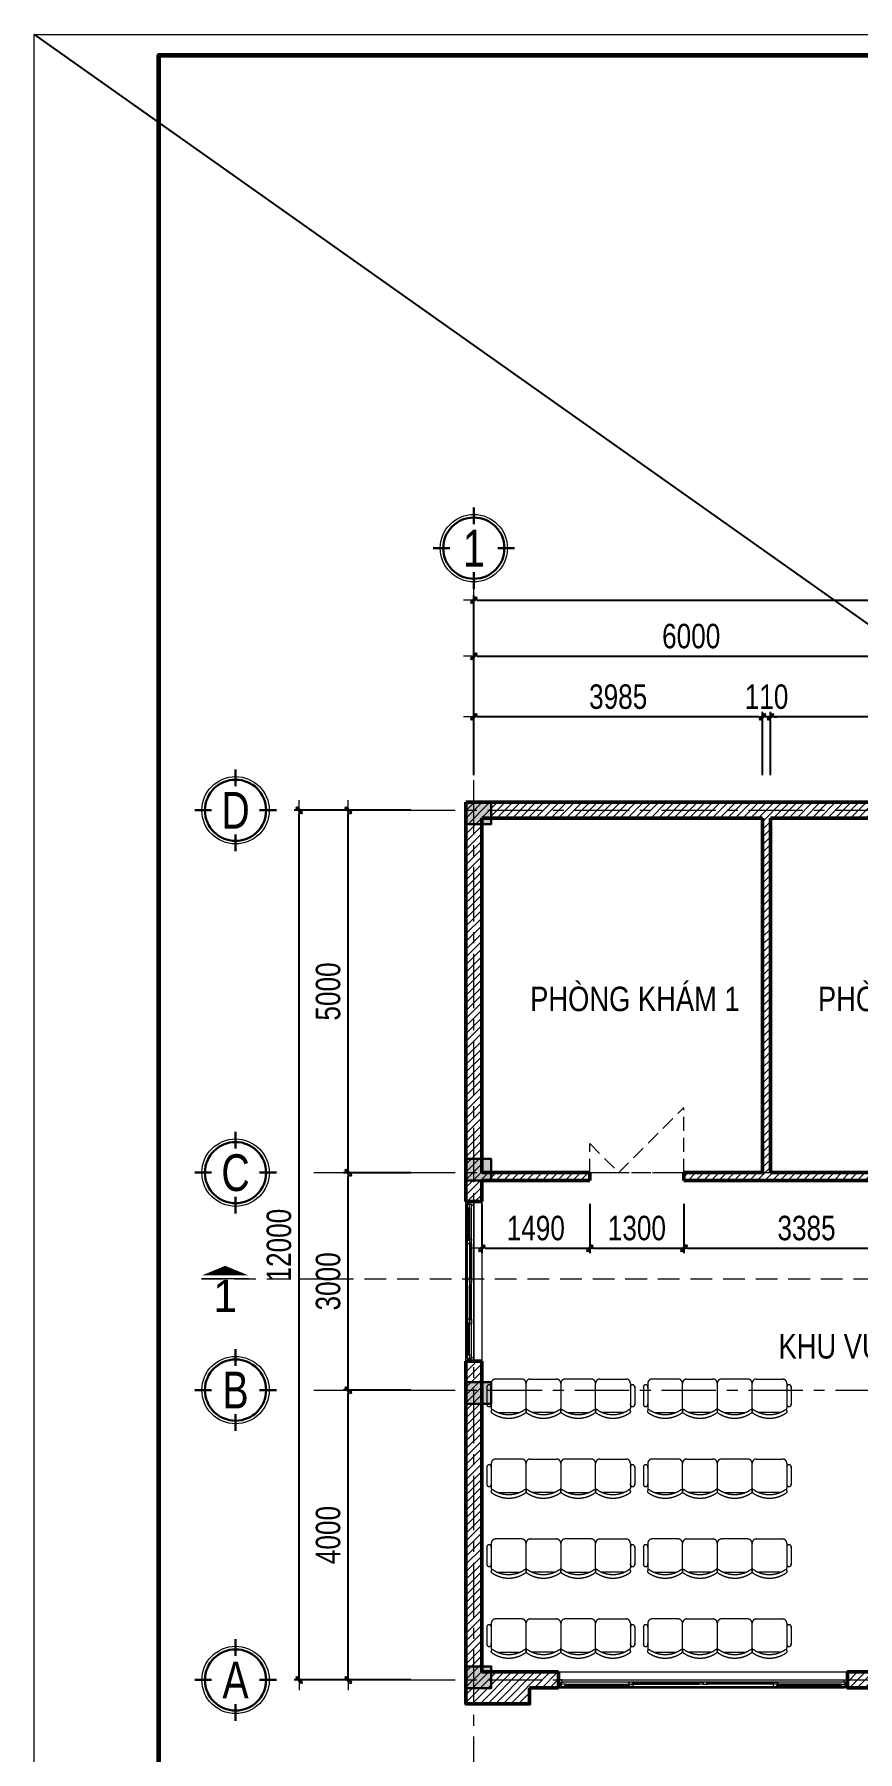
# Model space of a CAD drawing. Header units: millimetres. Extents: x 1109421 to 1726579, y -247837 to 144927.
# Drawn here: x 1541308 to 1552673, y -172402 to -148706 of the extents above; entities that cross this region are included whole.
import ezdxf
from ezdxf.enums import TextEntityAlignment as Align

# ---------------------------------------------------------------- set-up
doc = ezdxf.new("R2010")
doc.units = ezdxf.units.MM
doc.header["$LTSCALE"] = 600
doc.header["$MEASUREMENT"] = 0
for name, pattern in [('00_Hidden', [2.4, 1.6, -0.8]), ('CENTER', [2, 1.25, -0.25, 0.25, -0.25]), ('HIDDEN', [0.375, 0.25, -0.125])]:
    doc.linetypes.add(name, pattern=pattern)
doc.layers.get('0').update_dxf_attribs({"lineweight": 0})
doc.layers.get('Defpoints').update_dxf_attribs({"lineweight": 0})
for name, color, linetype, lineweight in [('0.15_Cua', 144, 'Continuous', 15), ('cat1', 30, 'Continuous', 50), ('cat2', 22, 'Continuous', 30), ('dim', 144, 'Continuous', 13), ('hatch1', 136, 'Continuous', 9), ('Khungten_LCDI', 7, 'Continuous', 25), ('LC ISO', 153, 'Continuous', 13), ('LC Khac', 4, 'Continuous', 9), ('LC MANH DUT', 35, 'HIDDEN', 5), ('LC Text1', 3, 'Continuous', 20), ('LC Text2', 7, 'Continuous', 25), ('Noi that', 35, 'Continuous', 9), ('thay1', 63, 'Continuous', 18), ('truc', 76, 'CENTER', 9)]:
    doc.layers.add(name, color=color, linetype=linetype, lineweight=lineweight)
doc.layers.add('KCS_Plotter', color=11, linetype='Continuous', plot=False)
doc.styles.add('EG 1', font='VHAVANB.TTF')
doc.styles.add('HOATBIF', font='hoatbif.shx', dxfattribs={"width": 0.8})
doc.styles.add('Khungten', font='VHAVAN.TTF', dxfattribs={"width": 0.9, "height": 5000})
doc.styles.add('LC 1', font='VHAVANB.TTF')
doc.styles.add('T2', font='VHARIAL.TTF', dxfattribs={"width": 0.8})
doc.styles.add('Tahoma', font='tahoma.ttf')
doc.styles.add('Title', font='VHBLACK.TTF')
doc.dimstyles.new('1-135', dxfattribs={"dimscale": 135, "dimtxt": 2.5, "dimasz": 0.35, "dimexe": 0.5, "dimexo": 0, "dimgap": 0.8, "dimtad": 1, "dimdec": 0, "dimzin": 0, "dimdsep": 46, "dimtxsty": 'HOATBIF', "dimblk1": 'DOT', "dimblk2": 'DOT', "dimsah": 1, "dimcen": -1, "dimdle": 1, "dimclrd": 256, "dimclre": 256, "dimclrt": 4, "dimadec": 3, "dimazin": 2, "dimtfac": 0.333333, "dimtdec": 0, "dimtix": 1, "dimtmove": 2, "dimatfit": 3, "dimldrblk": 'DOT', "dimfxl": 1, "dimtvp": 0.833333, "dimtolj": 1, "dimtzin": 0, "dimarcsym": 0})

# ---------------------------------------------------------------- blocks, each defined once
blk = doc.blocks.new('A$Cb3b0a436')
at = {"layer": 'Defpoints', "color": 0, "lineweight": 0}
blk.add_lwpolyline([(6.98, 0), (6.98, 297), (426.98, 297), (426.98, 0)], close=True, dxfattribs=at)
at = {"layer": 'Khungten_LCDI', "color": 5, "lineweight": 60}
blk.add_lwpolyline([(18.98, 2), (18.98, 295), (424.98, 295), (424.98, 2)], close=True, dxfattribs=at)
at = {"color": 7, "style": 'Khungten', "width": 0.8}
for tag, p in [('REVISION', (413.97, 41.04)), ('NGAYHT', (414.44, 32.41))]:
    blk.add_attdef(tag, text='', height=2, dxfattribs=at).set_placement(p, align=Align.CENTER)
at = {"layer": 'LC Text1', "style": 'Title', "width": 1.485915}
for tag, p, p2 in [('TENBANVE1', (388.11, 59.64), (422.38, 59.64)), ('TENBANVE2', (388.11, 52.88), (422.38, 52.88))]:
    blk.add_attdef(tag, text='', height=2.5, dxfattribs=at).set_placement(p, p2, align=Align.FIT)
at = {"layer": 'LC Text1', "style": 'Title', "width": 0.7}
blk.add_attdef('SOBANVE', text='', height=2.5, dxfattribs=at).set_placement((414.6, 9.54), align=Align.CENTER)
blk = doc.blocks.new('dfdfdffđ')
at = {"layer": 'Noi that', "linetype": '00_Hidden'}
for p, q in [((954197, -6316), (954197, -6571)), ((954257, -6273), (954257, -6613)), ((954677, -6213), (954317, -6213)), ((954737, -6613), (954737, -6273)), ((954737, -6613), (954737, -6273)), ((954797, -6213), (955157, -6213)), ((955217, -6273), (955217, -6613)), ((955217, -6273), (955217, -6613)), ((955637, -6213), (955277, -6213)), ((955697, -6613), (955697, -6273)), ((955697, -6613), (955697, -6273)), ((955757, -6213), (956117, -6213)), ((956177, -6273), (956177, -6613)), ((956237, -6316), (956237, -6571)), ((954348, -6673), (954646, -6673)), ((955126, -6673), (954828, -6673)), ((955308, -6673), (955606, -6673)), ((956086, -6673), (955788, -6673))]:
    blk.add_line(p, q, dxfattribs=at)
for centre, radius, start, end in [((954227, -6324), 31.2, 343.7398, 196.2602), ((954317, -6273), 60, 90, 180), ((954677, -6273), 60, 0, 90), ((954797, -6273), 60, 90, 180), ((955157, -6273), 60, 0, 90), ((955277, -6273), 60, 90, 180), ((955637, -6273), 60, 0, 90), ((955757, -6273), 60, 90, 180), ((956117, -6273), 60, 0, 90), ((956207, -6324), 31.2, 343.7398, 196.2602), ((954227, -6562), 31.2, 163.7398, 16.2602), ((954317, -6613), 60, 180, 207.5844), ((954677, -6613), 60, 332.4156, 0), ((954797, -6613), 60, 180, 207.5844), ((955157, -6613), 60, 332.4156, 0), ((955277, -6613), 60, 180, 207.5844), ((955637, -6613), 60, 332.4156, 0), ((955757, -6613), 60, 180, 207.5844), ((956117, -6613), 60, 332.4156, 0), ((956207, -6562), 31.2, 163.7398, 16.2602), ((954275, -6660), 21.9, 57.9726, 216.6901), ((954497, -6353), 400, 233.1301, 306.8699), ((954497, -6310), 393, 237.5758, 302.4242), ((954720, -6660), 21.9, 323.3099, 122.0274), ((954755, -6660), 21.9, 57.9726, 216.6901), ((954977, -6353), 400, 233.1301, 306.8699), ((954977, -6310), 393, 237.5758, 302.4242), ((955200, -6660), 21.9, 323.3099, 122.0274), ((955235, -6660), 21.9, 57.9726, 216.6901), ((955457, -6353), 400, 233.1301, 306.8699), ((955457, -6310), 393, 237.5758, 302.4242), ((955680, -6660), 21.9, 323.3099, 122.0274), ((955715, -6660), 21.9, 57.9726, 216.6901), ((955937, -6353), 400, 233.1301, 306.8699), ((955937, -6310), 393, 237.5758, 302.4242), ((956160, -6660), 21.9, 323.3099, 122.0274)]:
    blk.add_arc(centre, radius, start, end, dxfattribs=at)
blk = doc.blocks.new('DOT')
at = {"layer": 'dim'}
for p, q in [((-3, 0), (3, 0)), ((-1, -1), (1, 1))]:
    blk.add_line(p, q, dxfattribs=at)
blk.add_lwpolyline([(0.5, 1), (-1, -0.5), (-0.5, -1), (1, 0.5)], close=True, dxfattribs=at)
blk = doc.blocks.new('*D1482')
at = {"layer": 'Defpoints', "color": 0, "transparency": 16777216}
for p in [(1545641, -167413), (1546506, -167413), (1546506, -171413)]:
    blk.add_point(p, dxfattribs=at)
at = {"layer": 'dim', "lineweight": -2, "transparency": 16777216}
for p, q in [((1546506, -167413), (1545573, -167413)), ((1545641, -171365), (1545641, -167460)), ((1546506, -171413), (1545573, -171413))]:
    blk.add_line(p, q, dxfattribs=at)
at = {"layer": 'dim', "lineweight": -2, "transparency": 16777216, "xscale": 47.25, "yscale": 47.25, "zscale": 47.25}
for p, rotation in [((1545641, -167413), 90), ((1545641, -171413), 270)]:
    blk.add_blockref('DOT', p, dxfattribs=dict(at, rotation=rotation))
at = {"layer": 'dim', "color": 4, "transparency": 16777216, "insert": (1545364, -169413), "char_height": 337.5, "attachment_point": 5, "rotation": 90, "style": 'HOATBIF'}
blk.add_mtext('\\A1;4000', dxfattribs=at)
blk = doc.blocks.new('_Dot')
at = {"color": 0, "linetype": 'ByBlock', "lineweight": -2}
blk.add_line((-0.5, 0), (-1, 0), dxfattribs=at)
at = {"color": 0, "linetype": 'ByBlock', "const_width": 0.5}
blk.add_lwpolyline([(-0.25, 0, 1), (0.25, 0, 1)], format="xyb", close=True, dxfattribs=at)
blk = doc.blocks.new('*D1483')
at = {"layer": 'Defpoints', "color": 0, "transparency": 16777216}
for p in [(1544963, -159413), (1546506, -159413), (1546506, -171413)]:
    blk.add_point(p, dxfattribs=at)
at = {"layer": 'dim', "lineweight": -2, "transparency": 16777216}
for p, q in [((1546506, -159413), (1544896, -159413)), ((1544963, -171365), (1544963, -159460)), ((1546506, -171413), (1544896, -171413))]:
    blk.add_line(p, q, dxfattribs=at)
at = {"layer": 'dim', "lineweight": -2, "transparency": 16777216, "xscale": 47.25, "yscale": 47.25, "zscale": 47.25}
for p, rotation in [((1544963, -159413), 90), ((1544963, -171413), 270)]:
    blk.add_blockref('DOT', p, dxfattribs=dict(at, rotation=rotation))
at = {"layer": 'dim', "color": 4, "transparency": 16777216, "insert": (1544686, -165413), "char_height": 337.5, "attachment_point": 5, "rotation": 90, "style": 'HOATBIF'}
blk.add_mtext('\\A1;12000', dxfattribs=at)
blk = doc.blocks.new('KyHieu TrucDinhVi')
at = {"color": 7, "lineweight": 30}
for p, q in [((0, 2.36), (0, 4)), ((-2.36, 0), (-4, 0)), ((2.36, 0), (4, 0)), ((0, -2.36), (0, -4))]:
    blk.add_line(p, q, dxfattribs=at)
blk.add_circle((0, 0), 3.3)
blk.add_circle((0, 0), 3, dxfattribs=at)
at = {"ltscale": 20, "style": 'Tahoma'}
blk.add_attdef('AA', text='', height=3, dxfattribs=at).set_placement((0, 0), align=Align.MIDDLE_CENTER)
blk = doc.blocks.new('*D1484')
at = {"layer": 'Defpoints', "color": 0, "transparency": 16777216}
for p in [(1545641, -164413), (1546506, -164413), (1546506, -167413)]:
    blk.add_point(p, dxfattribs=at)
at = {"layer": 'dim', "lineweight": -2, "transparency": 16777216}
for p, q in [((1546506, -164413), (1545573, -164413)), ((1545641, -167365), (1545641, -164460)), ((1546506, -167413), (1545573, -167413))]:
    blk.add_line(p, q, dxfattribs=at)
at = {"layer": 'dim', "lineweight": -2, "transparency": 16777216, "xscale": 47.25, "yscale": 47.25, "zscale": 47.25}
for p, rotation in [((1545641, -164413), 90), ((1545641, -167413), 270)]:
    blk.add_blockref('DOT', p, dxfattribs=dict(at, rotation=rotation))
at = {"layer": 'dim', "color": 4, "transparency": 16777216, "insert": (1545364, -165913), "char_height": 337.5, "attachment_point": 5, "rotation": 90, "style": 'HOATBIF'}
blk.add_mtext('\\A1;3000', dxfattribs=at)
blk = doc.blocks.new('*D1485')
at = {"layer": 'Defpoints', "color": 0, "transparency": 16777216}
for p in [(1545641, -159413), (1546506, -159413), (1546506, -164413)]:
    blk.add_point(p, dxfattribs=at)
at = {"layer": 'dim', "lineweight": -2, "transparency": 16777216}
for p, q in [((1546506, -159413), (1545573, -159413)), ((1545641, -164365), (1545641, -159460)), ((1546506, -164413), (1545573, -164413))]:
    blk.add_line(p, q, dxfattribs=at)
at = {"layer": 'dim', "lineweight": -2, "transparency": 16777216, "xscale": 47.25, "yscale": 47.25, "zscale": 47.25}
for p, rotation in [((1545641, -159413), 90), ((1545641, -164413), 270)]:
    blk.add_blockref('DOT', p, dxfattribs=dict(at, rotation=rotation))
at = {"layer": 'dim', "color": 4, "transparency": 16777216, "insert": (1545364, -161913), "char_height": 337.5, "attachment_point": 5, "rotation": 90, "style": 'HOATBIF'}
blk.add_mtext('\\A1;5000', dxfattribs=at)
blk = doc.blocks.new('cat11')
at = {"layer": 'LC Khac', "color": 1, "ltscale": 2}
blk.add_line((0, 0), (0, 485), dxfattribs=at)
blk.add_lwpolyline([(-134, 243, 0, 471, 0), (-37, 243, 275, 275, 0)], format="xyseb", dxfattribs=at)
at = {"ltscale": 2, "style": 'LC 1'}
blk.add_attdef('A', text='', height=330, dxfattribs=at).set_placement((179, 243), align=Align.MIDDLE_CENTER)
blk = doc.blocks.new('*U603')
for p, q in [((50, 0), (3940, 0)), ((50, -110), (3940, -110)), ((95, -20), (968, -20)), ((1028, -50), (1935, -50)), ((1028, -80), (1935, -80)), ((2963, -50), (2055, -50)), ((2963, -80), (2055, -80)), ((3895, -20), (3023, -20)), ((3895, -50), (3023, -50))]:
    blk.add_line(p, q)
at = {"color": 8, "lineweight": 5}
for p, q in [((50, -20), (3940, -20)), ((3940, -80), (50, -80)), ((95, -30), (968, -30)), ((95, -40), (968, -40)), ((95, -50), (968, -50)), ((1028, -60), (1935, -60)), ((1028, -70), (1935, -70)), ((2963, -60), (2055, -60)), ((2963, -70), (2055, -70)), ((3895, -30), (3023, -30)), ((3895, -40), (3023, -40))]:
    blk.add_line(p, q, dxfattribs=at)
for points in [[(50, -20), (35, -20), (35, -80), (50, -80), (50, -110), (0, -110), (0, 0), (0, 0), (0, 0), (50, 0), (50, -20), (35, -20)], [(3940, -20), (3955, -20), (3955, -80), (3940, -80), (3940, -110), (3990, -110), (3990, 0), (3990, 0), (3990, 0), (3940, 0), (3940, -20), (3955, -20)], [(95, -40), (95, -50), (35, -50), (35, -20), (95, -20), (95, -30), (85, -30), (85, -40), (95, -40)], [(968, -40), (968, -50), (1028, -50), (1028, -20), (968, -20), (968, -30), (978, -30), (978, -40), (968, -40)], [(1028, -70), (1028, -80), (968, -80), (968, -50), (1028, -50), (1028, -60), (1018, -60), (1018, -70), (1028, -70)], [(968, -50), (968, -80), (983, -80)], [(1935, -70), (1935, -80), (1995, -80), (1995, -50), (1935, -50), (1935, -60), (1945, -60), (1945, -70), (1935, -70)], [(1995, -50), (1995, -80), (1980, -80)], [(1995, -50), (1995, -80), (2010, -80)], [(2055, -70), (2055, -80), (1995, -80), (1995, -50), (2055, -50), (2055, -60), (2045, -60), (2045, -70), (2055, -70)], [(3023, -40), (3023, -50), (2963, -50), (2963, -20), (3023, -20), (3023, -30), (3013, -30), (3013, -40), (3023, -40)], [(2963, -70), (2963, -80), (3023, -80), (3023, -50), (2963, -50), (2963, -60), (2973, -60), (2973, -70), (2963, -70)], [(3023, -50), (3023, -80), (3008, -80)], [(3895, -40), (3895, -50), (3955, -50), (3955, -20), (3895, -20), (3895, -30), (3905, -30), (3905, -40), (3895, -40)]]:
    blk.add_lwpolyline(points)
for centre, start, end in [((94, -32), 14.2151, 83.5658), ((94, -38), 276.4342, 345.7849), ((968, -32), 96.4342, 165.7849), ((968, -38), 194.2151, 263.5658), ((1027, -62), 14.2151, 83.5658), ((1027, -68), 276.4342, 345.7849), ((1936, -62), 96.4342, 165.7849), ((1936, -68), 194.2151, 263.5658), ((2054, -62), 14.2151, 83.5658), ((2054, -68), 276.4342, 345.7849), ((2963, -62), 96.4342, 165.7849), ((2963, -68), 194.2151, 263.5658), ((3022, -32), 14.2151, 83.5658), ((3022, -38), 276.4342, 345.7849), ((3896, -32), 96.4342, 165.7849), ((3896, -38), 194.2151, 263.5658)]:
    blk.add_arc(centre, 8.25, start, end, dxfattribs=at)
blk = doc.blocks.new('*D1500')
at = {"layer": 'Defpoints', "color": 0, "transparency": 16777216}
for p in [(1553375, -157288), (1547375, -158926), (1553375, -158926)]:
    blk.add_point(p, dxfattribs=at)
at = {"layer": 'dim', "lineweight": -2, "transparency": 16777216}
for p, q in [((1547375, -158926), (1547375, -157221)), ((1547422, -157288), (1553327, -157288)), ((1553375, -158926), (1553375, -157221))]:
    blk.add_line(p, q, dxfattribs=at)
at = {"layer": 'dim', "lineweight": -2, "transparency": 16777216, "xscale": 47.25, "yscale": 47.25, "zscale": 47.25, "rotation": 180}
blk.add_blockref('DOT', (1547375, -157288), dxfattribs=at)
at = {"layer": 'dim', "lineweight": -2, "transparency": 16777216, "xscale": 47.25, "yscale": 47.25, "zscale": 47.25}
blk.add_blockref('DOT', (1553375, -157288), dxfattribs=at)
at = {"layer": 'dim', "color": 4, "transparency": 16777216, "insert": (1550375, -157011), "char_height": 337.5, "attachment_point": 5, "style": 'HOATBIF'}
blk.add_mtext('\\A1;6000', dxfattribs=at)
blk = doc.blocks.new('*D1524')
at = {"layer": 'Defpoints', "color": 0, "transparency": 16777216}
for p in [(1551470, -158124), (1551470, -158926), (1555280, -158926)]:
    blk.add_point(p, dxfattribs=at)
at = {"layer": 'dim', "lineweight": -2, "transparency": 16777216}
for p, q in [((1551470, -158926), (1551470, -158056)), ((1555232, -158124), (1551517, -158124)), ((1555280, -158926), (1555280, -158056))]:
    blk.add_line(p, q, dxfattribs=at)
at = {"layer": 'dim', "lineweight": -2, "transparency": 16777216, "xscale": 47.25, "yscale": 47.25, "zscale": 47.25, "rotation": 180}
blk.add_blockref('DOT', (1551470, -158124), dxfattribs=at)
at = {"layer": 'dim', "lineweight": -2, "transparency": 16777216, "xscale": 47.25, "yscale": 47.25, "zscale": 47.25}
blk.add_blockref('DOT', (1555280, -158124), dxfattribs=at)
at = {"layer": 'dim', "color": 4, "transparency": 16777216, "insert": (1553375, -157847), "char_height": 337.5, "attachment_point": 5, "style": 'HOATBIF'}
blk.add_mtext('\\A1;3810', dxfattribs=at)
blk = doc.blocks.new('*D1525')
at = {"layer": 'Defpoints', "color": 0, "transparency": 16777216}
for p in [(1551360, -158124), (1551360, -158926), (1551470, -158926)]:
    blk.add_point(p, dxfattribs=at)
at = {"layer": 'dim', "lineweight": -2, "transparency": 16777216}
for p, q in [((1551312, -158124), (1551265, -158124)), ((1551360, -158926), (1551360, -158056)), ((1551470, -158124), (1551360, -158124)), ((1551470, -158926), (1551470, -158056)), ((1551517, -158124), (1551564, -158124))]:
    blk.add_line(p, q, dxfattribs=at)
at = {"layer": 'dim', "lineweight": -2, "transparency": 16777216, "xscale": 47.25, "yscale": 47.25, "zscale": 47.25}
blk.add_blockref('DOT', (1551360, -158124), dxfattribs=at)
at = {"layer": 'dim', "lineweight": -2, "transparency": 16777216, "xscale": 47.25, "yscale": 47.25, "zscale": 47.25, "rotation": 180}
blk.add_blockref('DOT', (1551470, -158124), dxfattribs=at)
at = {"layer": 'dim', "color": 4, "transparency": 16777216, "insert": (1551415, -157847), "char_height": 337.5, "attachment_point": 5, "style": 'HOATBIF'}
blk.add_mtext('\\A1;110', dxfattribs=at)
blk = doc.blocks.new('*D1526')
at = {"layer": 'Defpoints', "color": 0, "transparency": 16777216}
for p in [(1547375, -158124), (1547375, -158926), (1551360, -158926)]:
    blk.add_point(p, dxfattribs=at)
at = {"layer": 'dim', "lineweight": -2, "transparency": 16777216}
for p, q in [((1547375, -158926), (1547375, -158056)), ((1551312, -158124), (1547422, -158124)), ((1551360, -158926), (1551360, -158056))]:
    blk.add_line(p, q, dxfattribs=at)
at = {"layer": 'dim', "lineweight": -2, "transparency": 16777216, "xscale": 47.25, "yscale": 47.25, "zscale": 47.25, "rotation": 180}
blk.add_blockref('DOT', (1547375, -158124), dxfattribs=at)
at = {"layer": 'dim', "lineweight": -2, "transparency": 16777216, "xscale": 47.25, "yscale": 47.25, "zscale": 47.25}
blk.add_blockref('DOT', (1551360, -158124), dxfattribs=at)
at = {"layer": 'dim', "color": 4, "transparency": 16777216, "insert": (1549367, -157847), "char_height": 337.5, "attachment_point": 5, "style": 'HOATBIF'}
blk.add_mtext('\\A1;3985', dxfattribs=at)
blk = doc.blocks.new('*D1527')
at = {"layer": 'Defpoints', "color": 0, "transparency": 16777216}
for p in [(1547485, -164844), (1548975, -164844), (1548975, -165456)]:
    blk.add_point(p, dxfattribs=at)
at = {"layer": 'dim', "lineweight": -2, "transparency": 16777216}
for p, q in [((1547485, -164844), (1547485, -165523)), ((1548975, -164844), (1548975, -165523)), ((1547532, -165456), (1548927, -165456))]:
    blk.add_line(p, q, dxfattribs=at)
at = {"layer": 'dim', "lineweight": -2, "transparency": 16777216, "xscale": 47.25, "yscale": 47.25, "zscale": 47.25, "rotation": 180}
blk.add_blockref('DOT', (1547485, -165456), dxfattribs=at)
at = {"layer": 'dim', "lineweight": -2, "transparency": 16777216, "xscale": 47.25, "yscale": 47.25, "zscale": 47.25}
blk.add_blockref('DOT', (1548975, -165456), dxfattribs=at)
at = {"layer": 'dim', "color": 4, "transparency": 16777216, "insert": (1548230, -165179), "char_height": 337.5, "attachment_point": 5, "style": 'HOATBIF'}
blk.add_mtext('\\A1;1490', dxfattribs=at)
blk = doc.blocks.new('*D1528')
at = {"layer": 'Defpoints', "color": 0, "transparency": 16777216}
for p in [(1548975, -164844), (1550275, -164844), (1550275, -165456)]:
    blk.add_point(p, dxfattribs=at)
at = {"layer": 'dim', "lineweight": -2, "transparency": 16777216}
for p, q in [((1548975, -164844), (1548975, -165523)), ((1550275, -164844), (1550275, -165523)), ((1549022, -165456), (1550227, -165456))]:
    blk.add_line(p, q, dxfattribs=at)
at = {"layer": 'dim', "lineweight": -2, "transparency": 16777216, "xscale": 47.25, "yscale": 47.25, "zscale": 47.25, "rotation": 180}
blk.add_blockref('DOT', (1548975, -165456), dxfattribs=at)
at = {"layer": 'dim', "lineweight": -2, "transparency": 16777216, "xscale": 47.25, "yscale": 47.25, "zscale": 47.25}
blk.add_blockref('DOT', (1550275, -165456), dxfattribs=at)
at = {"layer": 'dim', "color": 4, "transparency": 16777216, "insert": (1549625, -165179), "char_height": 337.5, "attachment_point": 5, "style": 'HOATBIF'}
blk.add_mtext('\\A1;1300', dxfattribs=at)
blk = doc.blocks.new('*D1529')
at = {"layer": 'Defpoints', "color": 0, "transparency": 16777216}
for p in [(1550275, -164844), (1553660, -164844), (1553660, -165456)]:
    blk.add_point(p, dxfattribs=at)
at = {"layer": 'dim', "lineweight": -2, "transparency": 16777216}
for p, q in [((1550275, -164844), (1550275, -165523)), ((1553660, -164844), (1553660, -165523)), ((1550322, -165456), (1553612, -165456))]:
    blk.add_line(p, q, dxfattribs=at)
at = {"layer": 'dim', "lineweight": -2, "transparency": 16777216, "xscale": 47.25, "yscale": 47.25, "zscale": 47.25, "rotation": 180}
blk.add_blockref('DOT', (1550275, -165456), dxfattribs=at)
at = {"layer": 'dim', "lineweight": -2, "transparency": 16777216, "xscale": 47.25, "yscale": 47.25, "zscale": 47.25}
blk.add_blockref('DOT', (1553660, -165456), dxfattribs=at)
at = {"layer": 'dim', "color": 4, "transparency": 16777216, "insert": (1551967, -165179), "char_height": 337.5, "attachment_point": 5, "style": 'HOATBIF'}
blk.add_mtext('\\A1;3385', dxfattribs=at)
blk = doc.blocks.new('*D1551')
at = {"layer": 'Defpoints', "color": 0, "transparency": 16777216}
for p in [(1589175, -156513), (1547375, -158926), (1589175, -158926)]:
    blk.add_point(p, dxfattribs=at)
at = {"layer": 'dim', "lineweight": -2, "transparency": 16777216}
for p, q in [((1547375, -158926), (1547375, -156446)), ((1547422, -156513), (1589127, -156513)), ((1589175, -158926), (1589175, -156446))]:
    blk.add_line(p, q, dxfattribs=at)
at = {"layer": 'dim', "lineweight": -2, "transparency": 16777216, "xscale": 47.25, "yscale": 47.25, "zscale": 47.25, "rotation": 180}
blk.add_blockref('DOT', (1547375, -156513), dxfattribs=at)
at = {"layer": 'dim', "lineweight": -2, "transparency": 16777216, "xscale": 47.25, "yscale": 47.25, "zscale": 47.25}
blk.add_blockref('DOT', (1589175, -156513), dxfattribs=at)
at = {"layer": 'dim', "color": 4, "transparency": 16777216, "insert": (1569324, -156237), "char_height": 337.5, "attachment_point": 5, "style": 'HOATBIF'}
blk.add_mtext('\\A1;41800', dxfattribs=at)
blk = doc.blocks.new('*U592')
for p, q in [((50, 0), (2151, 0)), ((50, -110), (2151, -110)), ((95, -20), (520, -20)), ((580, -50), (1040, -50)), ((580, -80), (1040, -80)), ((1621, -50), (1160, -50)), ((1621, -80), (1160, -80)), ((2106, -20), (1681, -20)), ((2106, -50), (1681, -50))]:
    blk.add_line(p, q)
at = {"color": 8, "lineweight": 5}
for p, q in [((50, -20), (2151, -20)), ((2151, -80), (50, -80)), ((95, -30), (520, -30)), ((95, -40), (520, -40)), ((95, -50), (520, -50)), ((580, -60), (1040, -60)), ((580, -70), (1040, -70)), ((1621, -60), (1160, -60)), ((1621, -70), (1160, -70)), ((2106, -30), (1681, -30)), ((2106, -40), (1681, -40))]:
    blk.add_line(p, q, dxfattribs=at)
for points in [[(50, -20), (35, -20), (35, -80), (50, -80), (50, -110), (0, -110), (0, 0), (0, 0), (0, 0), (50, 0), (50, -20), (35, -20)], [(2151, -20), (2166, -20), (2166, -80), (2151, -80), (2151, -110), (2201, -110), (2201, 0), (2201, 0), (2201, 0), (2151, 0), (2151, -20), (2166, -20)], [(95, -40), (95, -50), (35, -50), (35, -20), (95, -20), (95, -30), (85, -30), (85, -40), (95, -40)], [(520, -40), (520, -50), (580, -50), (580, -20), (520, -20), (520, -30), (530, -30), (530, -40), (520, -40)], [(580, -70), (580, -80), (520, -80), (520, -50), (580, -50), (580, -60), (570, -60), (570, -70), (580, -70)], [(520, -50), (520, -80), (535, -80)], [(1040, -70), (1040, -80), (1100, -80), (1100, -50), (1040, -50), (1040, -60), (1050, -60), (1050, -70), (1040, -70)], [(1100, -50), (1100, -80), (1085, -80)], [(1100, -50), (1100, -80), (1115, -80)], [(1160, -70), (1160, -80), (1100, -80), (1100, -50), (1160, -50), (1160, -60), (1150, -60), (1150, -70), (1160, -70)], [(1681, -40), (1681, -50), (1621, -50), (1621, -20), (1681, -20), (1681, -30), (1671, -30), (1671, -40), (1681, -40)], [(1621, -70), (1621, -80), (1681, -80), (1681, -50), (1621, -50), (1621, -60), (1631, -60), (1631, -70), (1621, -70)], [(1681, -50), (1681, -80), (1666, -80)], [(2106, -40), (2106, -50), (2166, -50), (2166, -20), (2106, -20), (2106, -30), (2116, -30), (2116, -40), (2106, -40)]]:
    blk.add_lwpolyline(points)
for centre, start, end in [((94, -32), 14.2151, 83.5658), ((94, -38), 276.4342, 345.7849), ((521, -32), 96.4342, 165.7849), ((521, -38), 194.2151, 263.5658), ((579, -62), 14.2151, 83.5658), ((579, -68), 276.4342, 345.7849), ((1041, -62), 96.4342, 165.7849), ((1041, -68), 194.2151, 263.5658), ((1160, -62), 14.2151, 83.5658), ((1160, -68), 276.4342, 345.7849), ((1622, -62), 96.4342, 165.7849), ((1622, -68), 194.2151, 263.5658), ((1680, -32), 14.2151, 83.5658), ((1680, -38), 276.4342, 345.7849), ((2107, -32), 96.4342, 165.7849), ((2107, -38), 194.2151, 263.5658)]:
    blk.add_arc(centre, 8.25, start, end, dxfattribs=at)
blk = doc.blocks.new('COT BT')
at = {"layer": 'cat2', "ltscale": 2}
h = blk.add_hatch(color=256, dxfattribs=at)
h.dxf.hatch_style = 1
h.paths.add_polyline_path([(240, 190), (-110, 190), (-110, -110), (240, -110)])
blk.add_lwpolyline([(-110, 190), (240, 190), (240, -110), (-110, -110)], close=True, dxfattribs=at)

msp = doc.modelspace()

# ---------------------------------------------------------------- hatches: boundary and pattern name
at = {"layer": 'hatch1'}
h = msp.add_hatch(dxfattribs=at)
h.set_pattern_fill('ANSI31', color=256, scale=600)
h.set_pattern_definition([(45, (-475069.9, -175305.75), (-53.0330086, 53.0330086), [])])
h.paths.add_polyline_path([(1548144.6, -171522.7), (1548544.6, -171522.7), (1548544.6, -171302.7), (1548144.6, -171302.7), (1547484.6, -171302.7), (1547484.6, -167012.7), (1547264.6, -167012.7), (1547264.6, -171522.7), (1547264.6, -171742.7), (1548144.6, -171742.7)], flags=17)
h.paths.add_polyline_path([(1553814.6, -171522.7), (1554214.6, -171522.7), (1554214.6, -171302.7), (1553814.6, -171302.7), (1552934.6, -171302.7), (1552534.6, -171302.7), (1552534.6, -171522.7), (1552934.6, -171522.7), (1552934.6, -171742.7), (1553814.6, -171742.7)], flags=17)
h.paths.add_polyline_path([(1560214.6, -171302.7), (1559814.6, -171302.7), (1558934.6, -171302.7), (1558534.6, -171302.7), (1558534.6, -171522.7), (1558934.6, -171522.7), (1558934.6, -171742.7), (1559814.6, -171742.7), (1559814.6, -171522.7), (1560214.6, -171522.7)], flags=17)
h.paths.add_polyline_path([(1564534.6, -171302.7), (1564204.6, -171302.7), (1564204.6, -167302.7), (1563984.6, -167302.7), (1563984.6, -171302.7), (1563654.6, -171302.7), (1563254.6, -171302.7), (1563254.6, -171522.7), (1563654.6, -171522.7), (1563654.6, -171742.7), (1564534.6, -171742.7), (1564534.6, -171522.7)], flags=17)
h.paths.add_polyline_path([(1567214.6, -171302.7), (1566334.6, -171302.7), (1566334.6, -171522.7), (1566334.6, -171742.7), (1567214.6, -171742.7)], flags=17)
h.paths.add_polyline_path([(1572814.6, -171302.7), (1572414.6, -171302.7), (1571534.6, -171302.7), (1571534.6, -171522.7), (1571534.6, -171742.7), (1572414.6, -171742.7), (1572414.6, -171522.7), (1572814.6, -171522.7)], flags=17)
h.paths.add_polyline_path([(1578814.6, -171302.7), (1578414.6, -171302.7), (1577534.6, -171302.7), (1577134.6, -171302.7), (1577134.6, -171522.7), (1577534.6, -171522.7), (1577534.6, -171742.7), (1578414.6, -171742.7), (1578414.6, -171522.7), (1578814.6, -171522.7)], flags=17)
h.paths.add_polyline_path([(1584999.6, -171302.7), (1583974.6, -171302.7), (1583974.6, -168652.7), (1583864.6, -168652.7), (1583864.6, -171302.7), (1583399.6, -171302.7), (1583399.6, -171522.7), (1583799.6, -171522.7), (1583799.6, -171962.7), (1584999.6, -171962.7)])
h.paths.add_polyline_path([(1584774.1, -171522.7), (1584774.1, -171742.7), (1584014.1, -171742.7), (1584014.1, -171522.7)], flags=16)
h.paths.add_polyline_path([(1586804.6, -166162.7), (1586584.6, -166162.7), (1586584.6, -167302.7), (1583864.6, -167302.7), (1583864.6, -167652.7), (1583974.6, -167652.7), (1583974.6, -167522.7), (1589064.6, -167522.7), (1589064.6, -171302.7), (1588084.6, -171302.7), (1588084.6, -171962.7), (1589284.6, -171962.7), (1589284.6, -171302.7), (1589284.6, -159302.7), (1547264.6, -159302.7), (1547264.6, -164812.7), (1547484.6, -164812.7), (1547484.6, -164522.7), (1548974.6, -164522.7), (1548974.6, -164412.7), (1547484.6, -164412.7), (1547484.6, -159522.7), (1551359.6, -159522.7), (1551359.6, -164412.7), (1550274.6, -164412.7), (1550274.6, -164522.7), (1551359.6, -164522.7), (1551469.6, -164522.7), (1553659.6, -164522.7), (1553659.6, -164412.7), (1551469.6, -164412.7), (1551469.6, -159522.7), (1555279.6, -159522.7), (1555279.6, -164412.7), (1554959.6, -164412.7), (1554959.6, -164522.7), (1555279.6, -164522.7), (1555389.6, -164522.7), (1556999.6, -164522.7), (1556999.6, -164412.7), (1555389.6, -164412.7), (1555389.6, -159522.7), (1559264.6, -159522.7), (1559264.6, -164412.7), (1558299.6, -164412.7), (1558299.6, -164522.7), (1562764.6, -164522.7), (1562764.6, -164412.7), (1559484.6, -164412.7), (1559484.6, -159522.7), (1563984.6, -159522.7), (1563984.6, -164412.7), (1563764.6, -164412.7), (1563764.6, -164522.7), (1564606.4, -164522.7), (1564826.4, -164302.7), (1564204.6, -164302.7), (1564204.6, -159522.7), (1566664.6, -159522.7), (1566664.6, -164302.7), (1565986.4, -164302.7), (1566206.4, -164522.7), (1566884.6, -164522.7), (1569094.6, -164522.7), (1569094.6, -164412.7), (1566884.6, -164412.7), (1566884.6, -159522.7), (1571864.6, -159522.7), (1571864.6, -164412.7), (1570394.6, -164412.7), (1570394.6, -164522.7), (1573694.6, -164522.7), (1573694.6, -164412.7), (1572084.6, -164412.7), (1572084.6, -159522.7), (1576484.6, -159522.7), (1576484.6, -164412.7), (1574994.6, -164412.7), (1574994.6, -164522.7), (1578194.6, -164522.7), (1578194.6, -164412.7), (1576594.6, -164412.7), (1576594.6, -159522.7), (1581144.6, -159522.7), (1581144.6, -164412.7), (1579494.6, -164412.7), (1579494.6, -164522.7), (1581144.6, -164522.7), (1582744.6, -164522.7), (1582744.6, -164302.7), (1581364.6, -164302.7), (1581364.6, -159522.7), (1583864.6, -159522.7), (1583864.6, -164302.7), (1583644.6, -164302.7), (1583644.6, -164522.7), (1584304.6, -164522.7), (1584304.6, -164302.7), (1584084.6, -164302.7), (1584084.6, -159522.7), (1586584.6, -159522.7), (1586584.6, -164302.7), (1585204.6, -164302.7), (1585204.6, -164522.7), (1586584.6, -164522.7), (1586584.6, -165262.7), (1586804.6, -165262.7), (1586804.6, -159522.7), (1589064.6, -159522.7), (1589064.6, -167302.7), (1586804.6, -167302.7)])
h.paths.add_polyline_path([(1588304.6, -171522.7), (1589064.6, -171522.7), (1589064.6, -171742.7), (1588304.6, -171742.7)], flags=16)

# ---------------------------------------------------------------- linework, layer by layer
at = {"layer": 'cat1'}
for p, q in [((1547264.6, -159302.7), (1589284.6, -159302.7)), ((1547264.6, -164812.7), (1547264.6, -159302.7)), ((1547484.6, -159522.7), (1551359.6, -159522.7)), ((1547484.6, -164412.7), (1547484.6, -159522.7)), ((1551359.6, -164412.7), (1551359.6, -159522.7)), ((1551469.6, -159522.7), (1555279.6, -159522.7)), ((1547484.6, -164412.7), (1548974.6, -164412.7)), ((1548974.6, -164412.7), (1548974.6, -164522.7)), ((1550274.6, -164522.7), (1550274.6, -164412.7)), ((1550274.6, -164412.7), (1551359.6, -164412.7)), ((1547484.6, -164812.7), (1547484.6, -164522.7)), ((1548974.6, -164522.7), (1547484.6, -164522.7)), ((1551359.6, -164522.7), (1550274.6, -164522.7)), ((1547264.6, -164812.7), (1547484.6, -164812.7)), ((1547264.6, -171522.7), (1547264.6, -167012.7)), ((1547264.6, -167012.7), (1547484.6, -167012.7)), ((1547484.6, -171302.7), (1547484.6, -167012.7)), ((1548144.6, -171302.7), (1547484.6, -171302.7)), ((1548144.6, -171302.7), (1548544.6, -171302.7)), ((1548544.6, -171302.7), (1548544.6, -171522.7)), ((1548544.6, -171522.7), (1548144.6, -171522.7))]:
    msp.add_line(p, q, dxfattribs=at)
for points in [[(1551469.6, -159522.7), (1551469.6, -164412.7)], [(1551469.6, -164412.7), (1553659.6, -164412.7), (1553659.6, -164522.7), (1551469.6, -164522.7)], [(1551469.6, -164522.7), (1551359.6, -164522.7)], [(1552934.6, -171302.7), (1553814.6, -171302.7), (1554214.6, -171302.7), (1554214.6, -171522.7), (1553814.6, -171522.7), (1553814.6, -171742.7), (1552934.6, -171742.7), (1552934.6, -171522.7), (1552534.6, -171522.7), (1552534.6, -171302.7), (1552934.6, -171302.7)], [(1547264.6, -171522.7), (1547264.6, -171742.7), (1548144.6, -171742.7), (1548144.6, -171522.7)]]:
    msp.add_lwpolyline(points, dxfattribs=at)
at = {"layer": 'KCS_Plotter'}
msp.add_line((1601514.9, -191281.2), (1541307.8, -148706.1), dxfattribs=at)
at = {"layer": 'LC MANH DUT', "ltscale": 2}
msp.add_line((1543615.2, -165879), (1592271.3, -165879), dxfattribs=at)
at = {"layer": 'Noi that', "linetype": '00_Hidden', "ltscale": 0.2}
for p, q in [((1549374.6, -164412.7), (1550274.6, -163512.7)), ((1550274.6, -164412.7), (1550274.6, -163512.7)), ((1548974.6, -164412.7), (1548974.6, -164012.7)), ((1548974.6, -164012.7), (1549374.6, -164412.7)), ((1548974.6, -164412.7), (1550274.6, -164412.7))]:
    msp.add_line(p, q, dxfattribs=at)
at = {"layer": 'thay1'}
for points in [[(1547264.6, -164812.7), (1547484.6, -164812.7), (1547484.6, -167012.7), (1547264.6, -167012.7)], [(1547374.6, -167012.7), (1547374.6, -167012.7), (1547374.6, -164812.7), (1547374.6, -164812.7)], [(1548544.6, -171302.7), (1552534.6, -171302.7), (1552534.6, -171522.7), (1548544.6, -171522.7)]]:
    msp.add_lwpolyline(points, close=True, dxfattribs=at)
at = {"layer": 'truc'}
for p, q in [((1547374.6, -176545), (1547374.6, -156359.2)), ((1545167.3, -159412.7), (1592138, -159412.7)), ((1545167.3, -164412.7), (1592138, -164412.7)), ((1545167.3, -167412.7), (1592138, -167412.7)), ((1545167.3, -171412.7), (1592138, -171412.7))]:
    msp.add_line(p, q, dxfattribs=at)

# ---------------------------------------------------------------- block references
at = {"xscale": 143.35021493995, "yscale": 143.35021493995, "zscale": 143.35021493995}
msp.add_blockref('A$Cb3b0a436', (1540306.6, -191281.2), dxfattribs=at)
at = {"layer": '0.15_Cua', "xscale": -1}
for name, p, rotation in [('*U592', (1547264.6, -164812.7), 90), ('*U603', (1548544.6, -171522.7), 180)]:
    msp.add_blockref(name, p, dxfattribs=dict(at, rotation=rotation))
at = {"layer": 'cat1'}
for name, p in [('COT BT', (1547374.6, -159492.7)), ('COT BT', (1547374.6, -164412.7)), ('dfdfdffđ', (593358.3, -161047.6)), ('dfdfdffđ', (595518.4, -161047.6)), ('dfdfdffđ', (593358.3, -162151.1)), ('dfdfdffđ', (595518.4, -162151.1)), ('dfdfdffđ', (593358.3, -163254.5)), ('dfdfdffđ', (595518.4, -163254.5)), ('dfdfdffđ', (593358.3, -164358)), ('dfdfdffđ', (595518.4, -164358)), ('COT BT', (1547374.6, -171415.1))]:
    msp.add_blockref(name, p, dxfattribs=at)
at = {"layer": 'cat1', "rotation": 180}
msp.add_blockref('COT BT', (1547504.6, -167412.7), dxfattribs=at)
at = {"layer": 'LC ISO'}
ref = msp.add_blockref('KyHieu TrucDinhVi', (1547374.6, -155795.9), dxfattribs=dict(at, xscale=140.8352653944289, yscale=140.8352653944289, zscale=140.8352653944289))
ref.add_attrib('AA', '1', dxfattribs={"layer": '0', "ltscale": 20, "height": 507, "style": 'EG 1', "width": 0.8}).set_placement((1547374.6, -155795.9), align=Align.MIDDLE_CENTER)
ref = msp.add_blockref('KyHieu TrucDinhVi', (1544085.2, -159412.7), dxfattribs=dict(at, xscale=140.8352653944289, yscale=140.8352653944289, zscale=140.8352653944289))
ref.add_attrib('AA', 'd', dxfattribs={"layer": '0', "ltscale": 20, "height": 507, "style": 'EG 1', "width": 0.8}).set_placement((1544085.2, -159412.7), align=Align.MIDDLE_CENTER)
ref = msp.add_blockref('KyHieu TrucDinhVi', (1544085.2, -164412.7), dxfattribs=dict(at, xscale=140.8352653944289, yscale=140.8352653944289, zscale=140.8352653944289))
ref.add_attrib('AA', 'c', dxfattribs={"layer": '0', "ltscale": 20, "height": 507, "style": 'EG 1', "width": 0.8}).set_placement((1544085.2, -164412.7), align=Align.MIDDLE_CENTER)
ref = msp.add_blockref('KyHieu TrucDinhVi', (1544085.2, -167412.7), dxfattribs=dict(at, xscale=140.8352653944289, yscale=140.8352653944289, zscale=140.8352653944289))
ref.add_attrib('AA', 'b', dxfattribs={"layer": '0', "ltscale": 20, "height": 507, "style": 'EG 1', "width": 0.8}).set_placement((1544085.2, -167412.7), align=Align.MIDDLE_CENTER)
ref = msp.add_blockref('KyHieu TrucDinhVi', (1544085.2, -171412.7), dxfattribs=dict(at, xscale=140.8352653944289, yscale=140.8352653944289, zscale=140.8352653944289))
ref.add_attrib('AA', 'a', dxfattribs={"layer": '0', "ltscale": 20, "height": 507, "style": 'EG 1', "width": 0.8}).set_placement((1544085.2, -171412.7), align=Align.MIDDLE_CENTER)
at = {"layer": 'thay1'}
ref = msp.add_blockref('cat11', (1544270.6, -165879), dxfattribs=dict(at, xscale=1.35, yscale=-1.35, zscale=1.35, rotation=270))
ref.add_attrib('A', '1', dxfattribs={"layer": '0', "ltscale": 2, "height": 445.5, "style": 'LC 1'}).set_placement((1543942.9, -166111.5), align=Align.MIDDLE_CENTER)

# ---------------------------------------------------------------- texts
at = {"layer": 'LC Text2', "style": 'T2', "width": 0.8}
for s, p in [('phßng kh¸m 1', (1548151.8, -162184.3)), ('phßng kh¸m 2', (1552124.7, -162184.3)), ('khu vùc chê', (1551579.8, -166977.4))]:
    msp.add_text(s, height=337.5, dxfattribs=at).set_placement(p)

# ---------------------------------------------------------------- dimensions: what is measured, and where the dimension line sits
at = {"layer": 'dim'}
dim = msp.add_linear_dim(base=(1589174.6, -156513.5), p1=(1547374.6, -158925.9), p2=(1589174.6, -158925.9), dimstyle='1-135', dxfattribs=at)
dim.commit()
dim.dimension.update_dxf_attribs({"geometry": '*D1551', "text_midpoint": (1569324.2, -156236.7), "dimtype": 160})
for base, p1, p2, picture, middle in [((1553374.6, -157288.2), (1547374.6, -158925.9), (1553374.6, -158925.9), '*D1500', (1550374.6, -157011.4)), ((1547374.6, -158123.6), (1551359.6, -158925.9), (1547374.6, -158925.9), '*D1526', (1549367.1, -157846.8)), ((1551359.6, -158123.6), (1551469.6, -158925.9), (1551359.6, -158925.9), '*D1525', (1551414.6, -157846.8)), ((1551469.6, -158123.6), (1555279.6, -158925.9), (1551469.6, -158925.9), '*D1524', (1553374.6, -157846.8)), ((1548974.6, -165455.9), (1547484.6, -164843.5), (1548974.6, -164843.5), '*D1527', (1548229.6, -165179.1)), ((1550274.6, -165455.9), (1548974.6, -164843.5), (1550274.6, -164843.5), '*D1528', (1549624.6, -165179.1)), ((1553659.6, -165455.9), (1550274.6, -164843.5), (1553659.6, -164843.5), '*D1529', (1551967.1, -165179.1))]:
    dim = msp.add_linear_dim(base=base, p1=p1, p2=p2, dimstyle='1-135', dxfattribs=at)
    dim.commit()
    dim.dimension.update_dxf_attribs({"geometry": picture, "text_midpoint": middle})
for base, p1, p2, picture, middle in [((1544963.1, -159412.7), (1546505.7, -171412.7), (1546505.7, -159412.7), '*D1483', (1544686.3, -165412.7)), ((1545640.8, -159412.7), (1546505.7, -164412.7), (1546505.7, -159412.7), '*D1485', (1545364, -161912.7)), ((1545640.8, -164412.7), (1546505.7, -167412.7), (1546505.7, -164412.7), '*D1484', (1545364, -165912.7)), ((1545640.8, -167412.7), (1546505.7, -171412.7), (1546505.7, -167412.7), '*D1482', (1545364, -169412.7))]:
    dim = msp.add_linear_dim(base=base, p1=p1, p2=p2, angle=90, dimstyle='1-135', dxfattribs=at)
    dim.commit()
    dim.dimension.update_dxf_attribs({"geometry": picture, "text_midpoint": middle})

doc.saveas('drawing.dxf')
